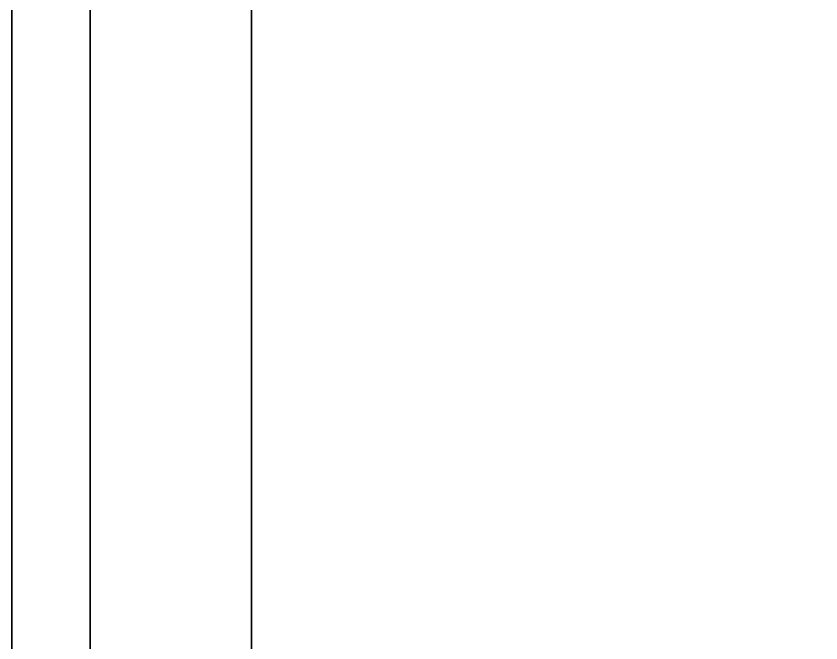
# Model space of a CAD drawing. Extents: x 0 to 3903, y -1756 to 0.
# Drawn here: x 186 to 370.5, y -582.8 to -439 of the extents above; entities that cross this region are included whole.
import ezdxf

# ---------------------------------------------------------------- set-up
doc = ezdxf.new("R2010")
doc.units = 0
for name, color, linetype in [('LAYER0', 7, 'CONTINUOUS'), ('LAYER1', 7, 'CONTINUOUS'), ('LAYER148', 35, 'CONTINUOUS'), ('LAYER150', 2, 'CONTINUOUS'), ('LAYER22', 7, 'CONTINUOUS'), ('LAYER4', 7, 'CONTINUOUS')]:
    doc.layers.add(name, color=color, linetype=linetype)

msp = doc.modelspace()

# ---------------------------------------------------------------- linework, layer by layer
at = {"layer": 'LAYER0', "invisible_edges": 1}
for points in [[(3902.994, -18.002), (0.0042, -1756.002), (0.0042, -18.002), (3902.994, -18.002)], [(0.0042, -1756.002), (3902.994, -18.002), (3902.994, -1756.002), (0.0042, -1756.002)], [(3902.994, -1756.002, 5), (0.0042, -18.002, 5), (0.0042, -1756.002, 5), (3902.994, -1756.002, 5)], [(0.0042, -18.002, 5), (3902.994, -1756.002, 5), (3902.994, -18.002, 5), (0.0042, -18.002, 5)]]:
    msp.add_3dface(points, dxfattribs=at)
at = {"layer": 'LAYER148'}
for points, invisible_edges in [([(155.0002, -168.001, 885), (240.0003, -232.001, 885), (155.0002, -738.001, 885), (155.0002, -168.001, 885)], 3), ([(240.0003, -232.001, 930), (155.0002, -168.001, 930), (155.0002, -738.001, 930), (240.0003, -232.001, 930)], 5), ([(155.0002, -738.001, 885), (240.0003, -232.001, 885), (240.0003, -692.001, 885), (155.0002, -738.001, 885)], 5), ([(240.0003, -232.001, 930), (155.0002, -738.001, 930), (240.0003, -692.001, 930), (240.0003, -232.001, 930)], 3)]:
    msp.add_3dface(points, dxfattribs=dict(at, invisible_edges=invisible_edges))
at = {"layer": 'LAYER150', "invisible_edges": 1}
for points in [[(240.0002, -692.001, 690), (870.0002, -232.001, 690), (870.0002, -692.001, 690), (240.0002, -692.001, 690)], [(870.0002, -232.001, 690), (240.0002, -692.001, 690), (240.0002, -232.001, 690), (870.0002, -232.001, 690)], [(240.0002, -692.001, 690), (240.0002, -232.001, 930), (240.0002, -232.001, 690), (240.0002, -692.001, 690)], [(240.0002, -232.001, 930), (240.0002, -692.001, 690), (240.0002, -692.001, 930), (240.0002, -232.001, 930)], [(240.0002, -232.001, 930), (870.0002, -692.001, 930), (870.0002, -232.001, 930), (240.0002, -232.001, 930)], [(870.0002, -692.001, 930), (240.0002, -232.001, 930), (240.0002, -692.001, 930), (870.0002, -692.001, 930)]]:
    msp.add_3dface(points, dxfattribs=at)
at = {"layer": 'LAYER22', "invisible_edges": 1}
for points in [[(907.0001, -168, 206), (203.0001, -718, 206), (203.0001, -168, 206), (907.0001, -168, 206)], [(203.0001, -718, 206), (907.0001, -168, 206), (907.0001, -718, 206), (203.0001, -718, 206)], [(203.0001, -168, 224), (203.0001, -718, 206), (203.0001, -718, 224), (203.0001, -168, 224)], [(203.0001, -718, 206), (203.0001, -168, 224), (203.0001, -168, 206), (203.0001, -718, 206)], [(907.0001, -718, 224), (203.0001, -168, 224), (203.0001, -718, 224), (907.0001, -718, 224)], [(203.0001, -168, 224), (907.0001, -718, 224), (907.0001, -168, 224), (203.0001, -168, 224)]]:
    msp.add_3dface(points, dxfattribs=at)
at = {"layer": 'LAYER4', "invisible_edges": 1}
for points in [[(185.0001, -168, 205), (203.0001, -718, 205), (185.0001, -718, 205), (185.0001, -168, 205)], [(203.0001, -718, 205), (185.0001, -168, 205), (203.0001, -168, 205), (203.0001, -718, 205)], [(203.0001, -168, 885), (185.0001, -718, 885), (203.0001, -718, 885), (203.0001, -168, 885)], [(185.0001, -718, 885), (203.0001, -168, 885), (185.0001, -168, 885), (185.0001, -718, 885)], [(203.0001, -168, 885), (203.0001, -718, 205), (203.0001, -168, 205), (203.0001, -168, 885)], [(203.0001, -718, 205), (203.0001, -168, 885), (203.0001, -718, 885), (203.0001, -718, 205)]]:
    msp.add_3dface(points, dxfattribs=at)

# ---------------------------------------------------------------- meshes
at = {"layer": 'LAYER1'}
mesh = msp.add_polymesh((5, 2), dxfattribs=at)
for k, corner in enumerate([(150.0001, -168.0002, 2955), (150.0001, -1606, 2955), (3752.999, -168.0002, 2955), (150.0001, -168.0002, 2955), (3752.999, -1606, 2955), (3752.999, -168.0002, 2955), (150, -1606, 2955), (3752.999, -1606, 2955), (0, -1756, 2955), (3902.999, -1756, 2955)]):
    mesh.set_mesh_vertex(divmod(k, 2), corner)

doc.saveas('drawing.dxf')
